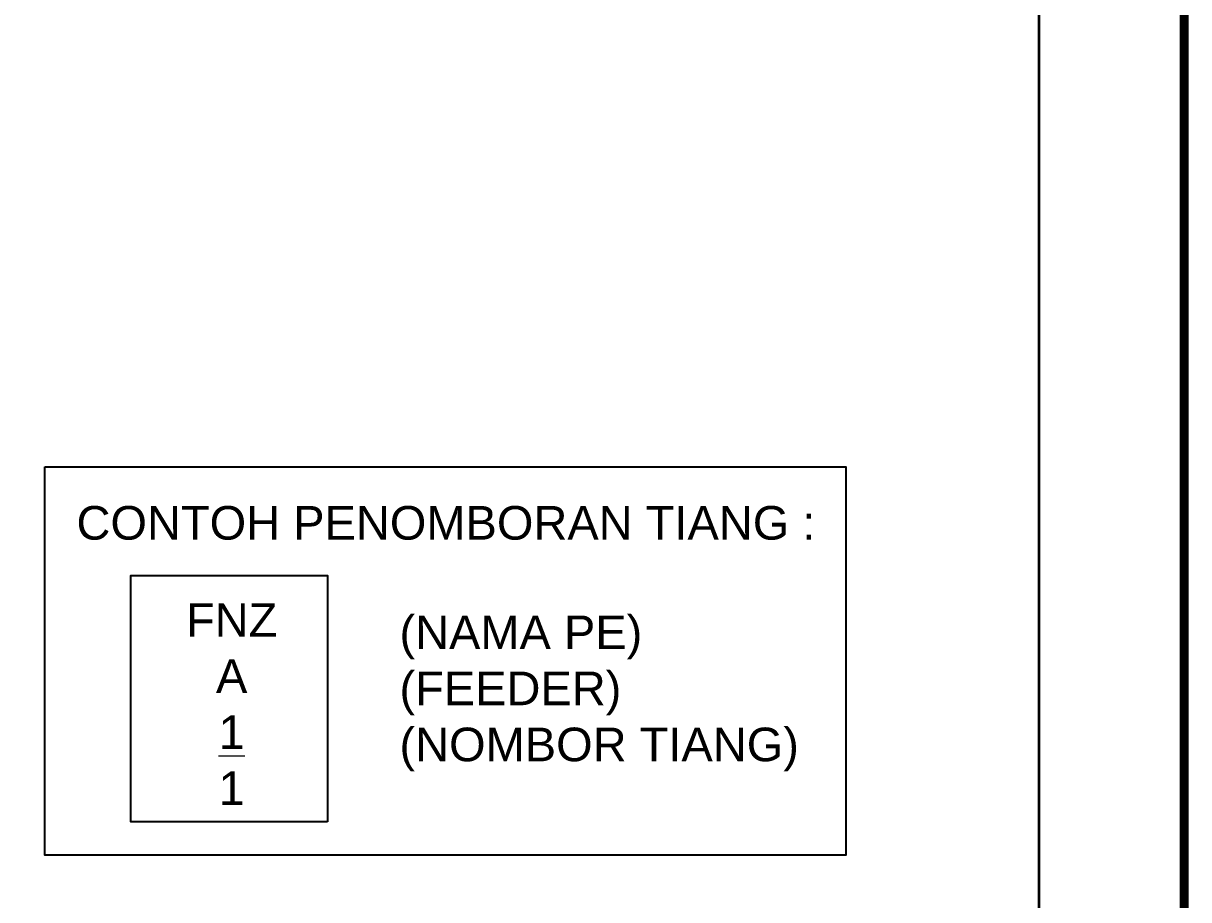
# Model space of a CAD drawing. Header units: inches. Extents: x -2907330 to 774627, y -12404360 to 10502691.
# Drawn here: x 7501.3 to 7847.7, y 2348.3 to 2608.9 of the extents above; entities that cross this region are included whole.
import ezdxf

# ---------------------------------------------------------------- set-up
doc = ezdxf.new("R2010")
doc.units = ezdxf.units.IN
doc.header["$MEASUREMENT"] = 0
doc.styles.get("Standard").update_dxf_attribs({"font": 'arial.ttf', "height": 2})

msp = doc.modelspace()

# ---------------------------------------------------------------- linework, layer by layer
at = {"linetype": 'Continuous', "const_width": 2.7}
msp.add_lwpolyline([(7846.33, 3866.02), (5452.9, 3866.02), (5452.9, 2213.3), (7846.33, 2213.3)], close=True, dxfattribs=at)
for points in [[(5496.19, 3836.72), (7803.05, 3836.72), (7803.05, 2242.6), (5496.19, 2242.6)], [(5496.34, 3837.26), (7803.2, 3837.26), (7803.2, 2243.15), (5496.34, 2243.15)], [(7507.68, 2476.95), (7745.77, 2476.95), (7745.77, 2361.52), (7507.68, 2361.52)], [(7591.74, 2371.43), (7533.27, 2371.43), (7533.27, 2444.7), (7591.74, 2444.7)]]:
    msp.add_lwpolyline(points, close=True)

# ---------------------------------------------------------------- texts
at = {"lineweight": 0, "char_height": 10}
for s, width, insert, attachment_point in [('CONTOH PENOMBORAN TIANG :', 296.6147, (7517.13, 2465.32), 1), ('FNZ \\PA\\P{\\L1\\P}1', 219.825, (7563.25, 2406.42), 5), ('\\P(NAMA PE)\\P(FEEDER)\\P(NOMBOR TIANG)', 219.825, (7613.12, 2417.92), 4)]:
    msp.add_mtext_dynamic_manual_height_columns(s, width=width, gutter_width=5.26, heights=[0], dxfattribs=dict(at, insert=insert, attachment_point=attachment_point))

doc.saveas('drawing.dxf')
